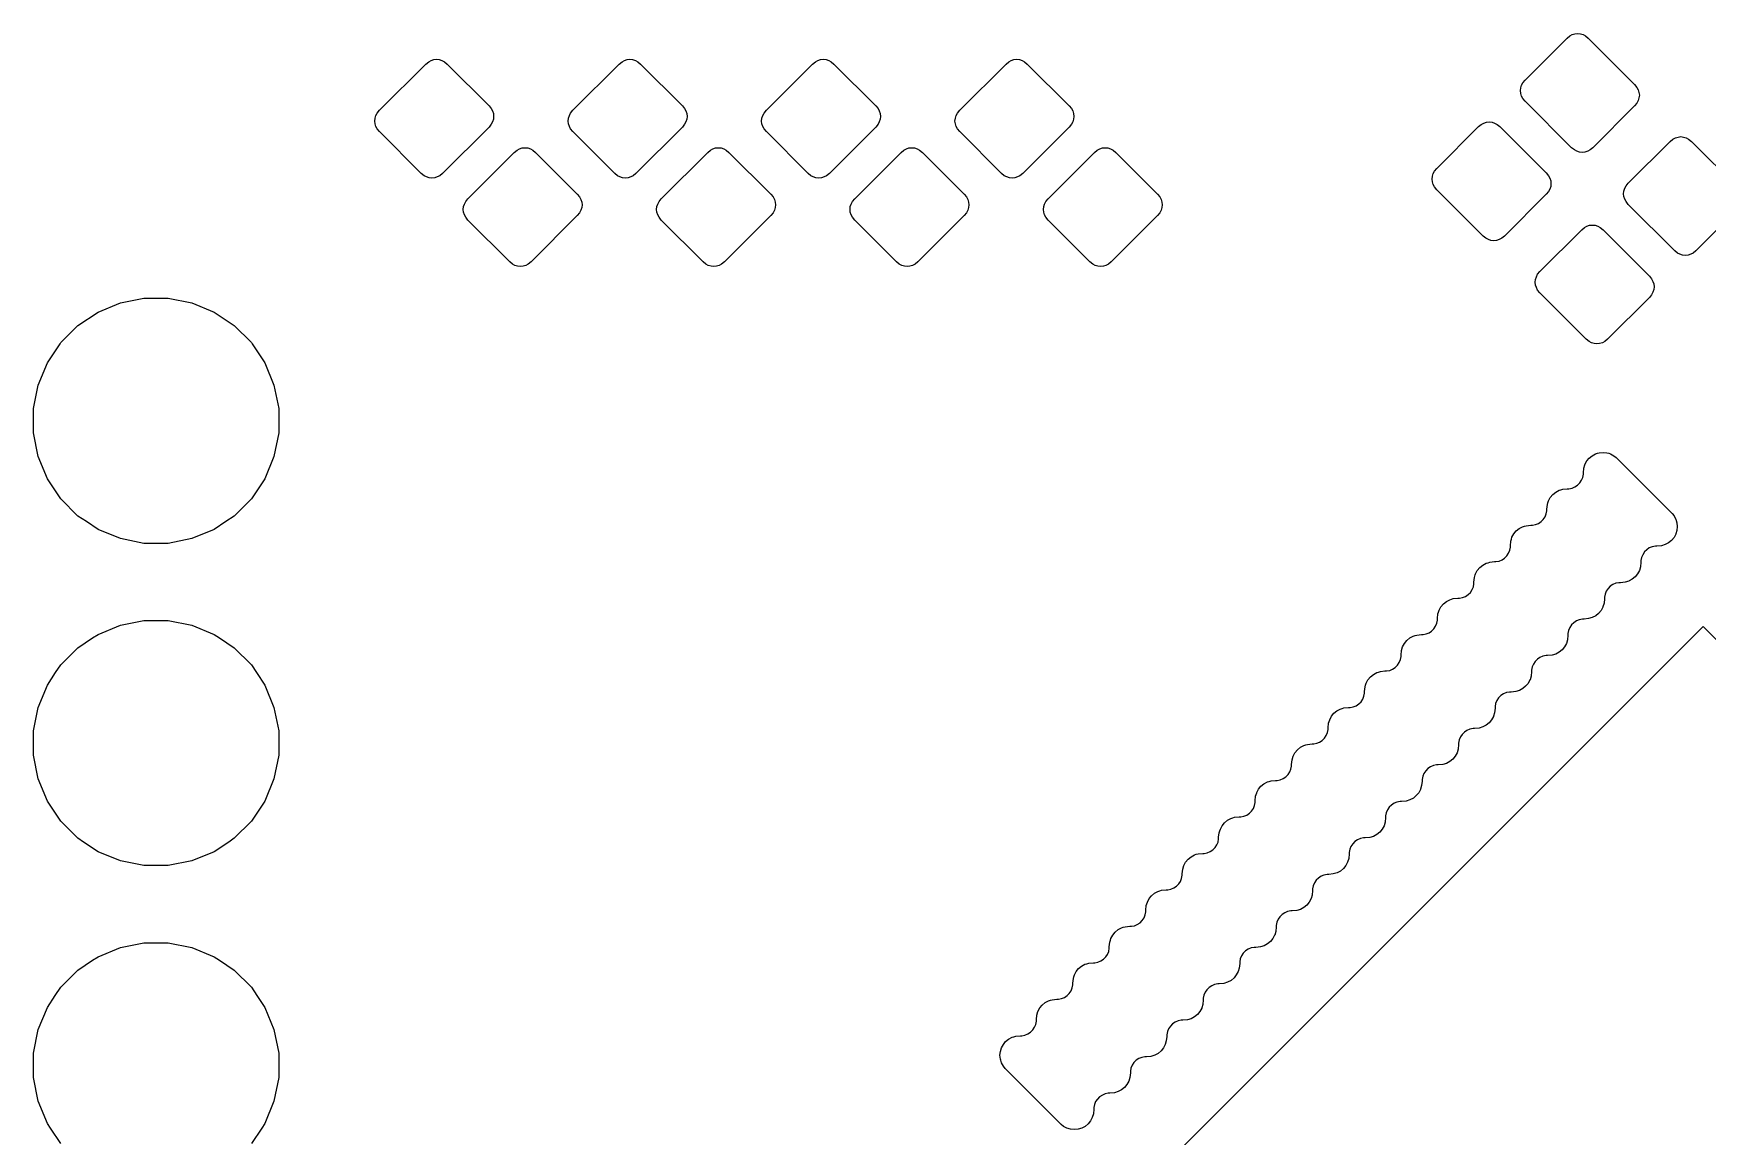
# Model space of a CAD drawing. Extents: x 101.6 to 128, y -161.7 to -98.3.
# Drawn here: x 102.05 to 115.03, y -126.05 to -117.5 of the extents above; entities that cross this region are included whole.
import ezdxf

# ---------------------------------------------------------------- set-up
doc = ezdxf.new("R2010")
doc.units = 0
doc.layers.add('BLACK', color=7, linetype='CONTINUOUS')

msp = doc.modelspace()

# ---------------------------------------------------------------- linework, layer by layer
at = {"layer": 'BLACK', "linetype": 'CONTINUOUS'}
for p, q in [((113.983, -117.505), (114.004, -117.499)), ((114.004, -117.499), (114.025, -117.496)), ((114.025, -117.496), (114.047, -117.499)), ((114.047, -117.499), (114.067, -117.505)), ((113.618, -117.857), (113.943, -117.533)), ((113.943, -117.533), (113.964, -117.515)), ((113.964, -117.515), (113.983, -117.505)), ((114.067, -117.505), (114.086, -117.515)), ((114.086, -117.515), (114.108, -117.533)), ((114.108, -117.533), (114.467, -117.892)), ((104.733, -118.092), (105.092, -117.733)), ((105.092, -117.733), (105.114, -117.715)), ((105.114, -117.715), (105.133, -117.705)), ((105.133, -117.705), (105.153, -117.699)), ((105.153, -117.699), (105.175, -117.696)), ((105.175, -117.696), (105.196, -117.699)), ((105.196, -117.699), (105.217, -117.705)), ((105.217, -117.705), (105.236, -117.715)), ((105.236, -117.715), (105.257, -117.733)), ((105.257, -117.733), (105.582, -118.057)), ((106.233, -118.092), (106.592, -117.733)), ((106.592, -117.733), (106.614, -117.715)), ((106.614, -117.715), (106.633, -117.705)), ((106.633, -117.705), (106.653, -117.699)), ((106.653, -117.699), (106.675, -117.696)), ((106.675, -117.696), (106.696, -117.699)), ((106.696, -117.699), (106.717, -117.705)), ((106.717, -117.705), (106.736, -117.715)), ((106.736, -117.715), (106.757, -117.733)), ((106.757, -117.733), (107.082, -118.057)), ((107.733, -118.092), (108.092, -117.733)), ((108.092, -117.733), (108.114, -117.715)), ((108.114, -117.715), (108.133, -117.705)), ((108.133, -117.705), (108.153, -117.699)), ((108.153, -117.699), (108.175, -117.696)), ((108.175, -117.696), (108.196, -117.699)), ((108.196, -117.699), (108.217, -117.705)), ((108.217, -117.705), (108.236, -117.715)), ((108.236, -117.715), (108.257, -117.733)), ((108.257, -117.733), (108.582, -118.057)), ((109.233, -118.092), (109.592, -117.733)), ((109.592, -117.733), (109.614, -117.715)), ((109.614, -117.715), (109.633, -117.705)), ((109.633, -117.705), (109.653, -117.699)), ((109.653, -117.699), (109.675, -117.696)), ((109.675, -117.696), (109.696, -117.699)), ((109.696, -117.699), (109.717, -117.705)), ((109.717, -117.705), (109.736, -117.715)), ((109.736, -117.715), (109.757, -117.733)), ((109.757, -117.733), (110.082, -118.057)), ((113.591, -117.897), (113.601, -117.878)), ((113.601, -117.878), (113.618, -117.857)), ((113.582, -117.939), (113.584, -117.918)), ((113.584, -117.961), (113.582, -117.939)), ((113.584, -117.918), (113.591, -117.897)), ((113.591, -117.981), (113.584, -117.961)), ((113.601, -118), (113.591, -117.981)), ((113.618, -118.022), (113.601, -118)), ((114.467, -117.892), (114.485, -117.914)), ((114.485, -117.914), (114.495, -117.933)), ((114.495, -118.017), (114.485, -118.036)), ((114.495, -117.933), (114.501, -117.953)), ((114.501, -117.996), (114.495, -118.017)), ((114.501, -117.953), (114.504, -117.975)), ((114.504, -117.975), (114.501, -117.996)), ((104.699, -118.153), (104.705, -118.133)), ((104.705, -118.133), (104.715, -118.114)), ((104.715, -118.114), (104.733, -118.092)), ((105.582, -118.057), (105.599, -118.078)), ((105.599, -118.078), (105.609, -118.097)), ((105.609, -118.097), (105.616, -118.118)), ((105.616, -118.118), (105.618, -118.139)), ((105.618, -118.139), (105.616, -118.161)), ((106.199, -118.153), (106.205, -118.133)), ((106.205, -118.133), (106.215, -118.114)), ((106.215, -118.114), (106.233, -118.092)), ((107.082, -118.057), (107.099, -118.078)), ((107.099, -118.078), (107.109, -118.097)), ((107.109, -118.097), (107.116, -118.118)), ((107.116, -118.118), (107.118, -118.139)), ((107.118, -118.139), (107.116, -118.161)), ((107.699, -118.153), (107.705, -118.133)), ((107.705, -118.133), (107.715, -118.114)), ((107.715, -118.114), (107.733, -118.092)), ((108.582, -118.057), (108.599, -118.078)), ((108.599, -118.078), (108.609, -118.097)), ((108.609, -118.097), (108.616, -118.118)), ((108.616, -118.118), (108.618, -118.139)), ((108.618, -118.139), (108.616, -118.161)), ((109.199, -118.153), (109.205, -118.133)), ((109.205, -118.133), (109.215, -118.114)), ((109.215, -118.114), (109.233, -118.092)), ((110.082, -118.057), (110.099, -118.078)), ((110.099, -118.078), (110.109, -118.097)), ((110.109, -118.097), (110.116, -118.118)), ((110.116, -118.118), (110.118, -118.139)), ((110.118, -118.139), (110.116, -118.161)), ((113.978, -118.382), (113.618, -118.022)), ((114.467, -118.057), (114.143, -118.382)), ((114.485, -118.036), (114.467, -118.057)), ((104.696, -118.175), (104.699, -118.153)), ((104.699, -118.196), (104.696, -118.175)), ((104.705, -118.217), (104.699, -118.196)), ((104.715, -118.236), (104.705, -118.217)), ((104.733, -118.257), (104.715, -118.236)), ((105.057, -118.582), (104.733, -118.257)), ((105.582, -118.222), (105.222, -118.582)), ((105.599, -118.2), (105.582, -118.222)), ((105.609, -118.181), (105.599, -118.2)), ((105.616, -118.161), (105.609, -118.181)), ((106.196, -118.175), (106.199, -118.153)), ((106.199, -118.196), (106.196, -118.175)), ((106.205, -118.217), (106.199, -118.196)), ((106.215, -118.236), (106.205, -118.217)), ((106.233, -118.257), (106.215, -118.236)), ((106.557, -118.582), (106.233, -118.257)), ((107.082, -118.222), (106.722, -118.582)), ((107.099, -118.2), (107.082, -118.222)), ((107.109, -118.181), (107.099, -118.2)), ((107.116, -118.161), (107.109, -118.181)), ((107.696, -118.175), (107.699, -118.153)), ((107.699, -118.196), (107.696, -118.175)), ((107.705, -118.217), (107.699, -118.196)), ((107.715, -118.236), (107.705, -118.217)), ((107.733, -118.257), (107.715, -118.236)), ((108.057, -118.582), (107.733, -118.257)), ((108.582, -118.222), (108.222, -118.582)), ((108.599, -118.2), (108.582, -118.222)), ((108.609, -118.181), (108.599, -118.2)), ((108.616, -118.161), (108.609, -118.181)), ((109.196, -118.175), (109.199, -118.153)), ((109.199, -118.196), (109.196, -118.175)), ((109.205, -118.217), (109.199, -118.196)), ((109.215, -118.236), (109.205, -118.217)), ((109.233, -118.257), (109.215, -118.236)), ((109.557, -118.582), (109.233, -118.257)), ((110.082, -118.222), (109.722, -118.582)), ((110.099, -118.2), (110.082, -118.222)), ((110.109, -118.181), (110.099, -118.2)), ((110.116, -118.161), (110.109, -118.181)), ((112.933, -118.543), (113.257, -118.218)), ((113.257, -118.218), (113.278, -118.201)), ((113.278, -118.201), (113.297, -118.191)), ((113.297, -118.191), (113.318, -118.184)), ((113.318, -118.184), (113.339, -118.182)), ((113.339, -118.182), (113.361, -118.184)), ((113.361, -118.184), (113.381, -118.191)), ((113.381, -118.191), (113.4, -118.201)), ((113.4, -118.201), (113.422, -118.218)), ((113.422, -118.218), (113.782, -118.578)), ((105.778, -118.418), (105.8, -118.401)), ((105.8, -118.401), (105.819, -118.391)), ((105.819, -118.391), (105.839, -118.384)), ((105.839, -118.384), (105.861, -118.382)), ((105.861, -118.382), (105.882, -118.384)), ((105.882, -118.384), (105.903, -118.391)), ((105.903, -118.391), (105.922, -118.401)), ((105.922, -118.401), (105.943, -118.418)), ((107.278, -118.418), (107.3, -118.401)), ((107.3, -118.401), (107.319, -118.391)), ((107.319, -118.391), (107.339, -118.384)), ((107.339, -118.384), (107.361, -118.382)), ((107.361, -118.382), (107.382, -118.384)), ((107.382, -118.384), (107.403, -118.391)), ((107.403, -118.391), (107.422, -118.401)), ((107.422, -118.401), (107.443, -118.418)), ((108.778, -118.418), (108.8, -118.401)), ((108.8, -118.401), (108.819, -118.391)), ((108.819, -118.391), (108.839, -118.384)), ((108.839, -118.384), (108.861, -118.382)), ((108.861, -118.382), (108.882, -118.384)), ((108.882, -118.384), (108.903, -118.391)), ((108.903, -118.391), (108.922, -118.401)), ((108.922, -118.401), (108.943, -118.418)), ((110.278, -118.418), (110.3, -118.401)), ((110.3, -118.401), (110.319, -118.391)), ((110.319, -118.391), (110.339, -118.384)), ((110.339, -118.384), (110.361, -118.382)), ((110.361, -118.382), (110.382, -118.384)), ((110.382, -118.384), (110.403, -118.391)), ((110.403, -118.391), (110.422, -118.401)), ((110.422, -118.401), (110.443, -118.418)), ((114, -118.399), (113.978, -118.382)), ((114.019, -118.409), (114, -118.399)), ((114.039, -118.416), (114.019, -118.409)), ((114.103, -118.409), (114.082, -118.416)), ((114.122, -118.399), (114.103, -118.409)), ((114.143, -118.382), (114.122, -118.399)), ((114.418, -118.657), (114.743, -118.333)), ((114.743, -118.333), (114.764, -118.315)), ((114.764, -118.315), (114.783, -118.305)), ((114.783, -118.305), (114.804, -118.299)), ((114.804, -118.299), (114.825, -118.296)), ((114.825, -118.296), (114.847, -118.299)), ((114.847, -118.299), (114.867, -118.305)), ((114.867, -118.305), (114.886, -118.315)), ((114.886, -118.315), (114.908, -118.333)), ((114.908, -118.333), (115.267, -118.692)), ((105.418, -118.778), (105.778, -118.418)), ((105.943, -118.418), (106.267, -118.743)), ((106.918, -118.778), (107.278, -118.418)), ((107.443, -118.418), (107.767, -118.743)), ((108.418, -118.778), (108.778, -118.418)), ((108.943, -118.418), (109.267, -118.743)), ((109.918, -118.778), (110.278, -118.418)), ((110.443, -118.418), (110.767, -118.743)), ((114.061, -118.418), (114.039, -118.416)), ((114.082, -118.416), (114.061, -118.418)), ((105.078, -118.599), (105.057, -118.582)), ((105.097, -118.609), (105.078, -118.599)), ((105.118, -118.616), (105.097, -118.609)), ((105.139, -118.618), (105.118, -118.616)), ((105.161, -118.616), (105.139, -118.618)), ((105.181, -118.609), (105.161, -118.616)), ((105.2, -118.599), (105.181, -118.609)), ((105.222, -118.582), (105.2, -118.599)), ((106.578, -118.599), (106.557, -118.582)), ((106.597, -118.609), (106.578, -118.599)), ((106.618, -118.616), (106.597, -118.609)), ((106.639, -118.618), (106.618, -118.616)), ((106.661, -118.616), (106.639, -118.618)), ((106.681, -118.609), (106.661, -118.616)), ((106.7, -118.599), (106.681, -118.609)), ((106.722, -118.582), (106.7, -118.599)), ((108.078, -118.599), (108.057, -118.582)), ((108.097, -118.609), (108.078, -118.599)), ((108.118, -118.616), (108.097, -118.609)), ((108.139, -118.618), (108.118, -118.616)), ((108.161, -118.616), (108.139, -118.618)), ((108.181, -118.609), (108.161, -118.616)), ((108.2, -118.599), (108.181, -118.609)), ((108.222, -118.582), (108.2, -118.599)), ((109.578, -118.599), (109.557, -118.582)), ((109.597, -118.609), (109.578, -118.599)), ((109.618, -118.616), (109.597, -118.609)), ((109.639, -118.618), (109.618, -118.616)), ((109.661, -118.616), (109.639, -118.618)), ((109.681, -118.609), (109.661, -118.616)), ((109.7, -118.599), (109.681, -118.609)), ((109.722, -118.582), (109.7, -118.599)), ((112.896, -118.625), (112.899, -118.604)), ((112.899, -118.647), (112.896, -118.625)), ((112.899, -118.604), (112.905, -118.583)), ((112.905, -118.667), (112.899, -118.647)), ((112.905, -118.583), (112.915, -118.564)), ((112.915, -118.686), (112.905, -118.667)), ((112.915, -118.564), (112.933, -118.543)), ((113.782, -118.578), (113.799, -118.6)), ((113.799, -118.6), (113.809, -118.619)), ((113.809, -118.619), (113.816, -118.639)), ((113.816, -118.639), (113.818, -118.661)), ((113.818, -118.661), (113.816, -118.682)), ((114.401, -118.678), (114.418, -118.657)), ((105.401, -118.8), (105.418, -118.778)), ((106.267, -118.743), (106.285, -118.764)), ((106.285, -118.764), (106.295, -118.783)), ((106.295, -118.783), (106.301, -118.804)), ((106.901, -118.8), (106.918, -118.778)), ((107.767, -118.743), (107.785, -118.764)), ((107.785, -118.764), (107.795, -118.783)), ((107.795, -118.783), (107.801, -118.804)), ((108.401, -118.8), (108.418, -118.778)), ((109.267, -118.743), (109.285, -118.764)), ((109.285, -118.764), (109.295, -118.783)), ((109.295, -118.783), (109.301, -118.804)), ((109.901, -118.8), (109.918, -118.778)), ((110.767, -118.743), (110.785, -118.764)), ((110.785, -118.764), (110.795, -118.783)), ((110.795, -118.783), (110.801, -118.804)), ((112.933, -118.708), (112.915, -118.686)), ((113.292, -119.067), (112.933, -118.708)), ((113.782, -118.743), (113.457, -119.067)), ((113.799, -118.722), (113.782, -118.743)), ((113.809, -118.703), (113.799, -118.722)), ((113.816, -118.682), (113.809, -118.703)), ((114.382, -118.739), (114.384, -118.718)), ((114.384, -118.761), (114.382, -118.739)), ((114.384, -118.718), (114.391, -118.697)), ((114.391, -118.781), (114.384, -118.761)), ((114.391, -118.697), (114.401, -118.678)), ((114.401, -118.8), (114.391, -118.781)), ((105.382, -118.861), (105.384, -118.839)), ((105.384, -118.882), (105.382, -118.861)), ((105.384, -118.839), (105.391, -118.819)), ((105.391, -118.903), (105.384, -118.882)), ((105.391, -118.819), (105.401, -118.8)), ((105.401, -118.922), (105.391, -118.903)), ((105.418, -118.943), (105.401, -118.922)), ((106.267, -118.908), (105.908, -119.267)), ((106.285, -118.886), (106.267, -118.908)), ((106.295, -118.867), (106.285, -118.886)), ((106.301, -118.847), (106.295, -118.867)), ((106.301, -118.804), (106.304, -118.825)), ((106.304, -118.825), (106.301, -118.847)), ((106.882, -118.861), (106.884, -118.839)), ((106.884, -118.882), (106.882, -118.861)), ((106.884, -118.839), (106.891, -118.819)), ((106.891, -118.903), (106.884, -118.882)), ((106.891, -118.819), (106.901, -118.8)), ((106.901, -118.922), (106.891, -118.903)), ((106.918, -118.943), (106.901, -118.922)), ((107.767, -118.908), (107.408, -119.267)), ((107.785, -118.886), (107.767, -118.908)), ((107.795, -118.867), (107.785, -118.886)), ((107.801, -118.847), (107.795, -118.867)), ((107.801, -118.804), (107.804, -118.825)), ((107.804, -118.825), (107.801, -118.847)), ((108.382, -118.861), (108.384, -118.839)), ((108.384, -118.882), (108.382, -118.861)), ((108.384, -118.839), (108.391, -118.819)), ((108.391, -118.903), (108.384, -118.882)), ((108.391, -118.819), (108.401, -118.8)), ((108.401, -118.922), (108.391, -118.903)), ((108.418, -118.943), (108.401, -118.922)), ((109.267, -118.908), (108.908, -119.267)), ((109.285, -118.886), (109.267, -118.908)), ((109.295, -118.867), (109.285, -118.886)), ((109.301, -118.847), (109.295, -118.867)), ((109.301, -118.804), (109.304, -118.825)), ((109.304, -118.825), (109.301, -118.847)), ((109.882, -118.861), (109.884, -118.839)), ((109.884, -118.882), (109.882, -118.861)), ((109.884, -118.839), (109.891, -118.819)), ((109.891, -118.903), (109.884, -118.882)), ((109.891, -118.819), (109.901, -118.8)), ((109.901, -118.922), (109.891, -118.903)), ((109.918, -118.943), (109.901, -118.922)), ((110.767, -118.908), (110.408, -119.267)), ((110.785, -118.886), (110.767, -118.908)), ((110.795, -118.867), (110.785, -118.886)), ((110.801, -118.847), (110.795, -118.867)), ((110.801, -118.804), (110.804, -118.825)), ((110.804, -118.825), (110.801, -118.847)), ((114.418, -118.822), (114.401, -118.8)), ((114.778, -119.182), (114.418, -118.822)), ((115.267, -118.857), (114.943, -119.182)), ((105.743, -119.267), (105.418, -118.943)), ((107.243, -119.267), (106.918, -118.943)), ((108.743, -119.267), (108.418, -118.943)), ((110.243, -119.267), (109.918, -118.943)), ((113.733, -119.343), (114.057, -119.018)), ((114.057, -119.018), (114.078, -119.001)), ((114.078, -119.001), (114.097, -118.991)), ((114.097, -118.991), (114.118, -118.984)), ((114.118, -118.984), (114.139, -118.982)), ((114.139, -118.982), (114.161, -118.984)), ((114.161, -118.984), (114.181, -118.991)), ((114.181, -118.991), (114.2, -119.001)), ((114.2, -119.001), (114.222, -119.018)), ((114.222, -119.018), (114.582, -119.378)), ((113.314, -119.085), (113.292, -119.067)), ((113.333, -119.095), (113.314, -119.085)), ((113.353, -119.101), (113.333, -119.095)), ((113.375, -119.104), (113.353, -119.101)), ((113.396, -119.101), (113.375, -119.104)), ((113.417, -119.095), (113.396, -119.101)), ((113.436, -119.085), (113.417, -119.095)), ((113.457, -119.067), (113.436, -119.085)), ((114.8, -119.199), (114.778, -119.182)), ((114.943, -119.182), (114.922, -119.199)), ((105.764, -119.285), (105.743, -119.267)), ((105.783, -119.295), (105.764, -119.285)), ((105.804, -119.301), (105.783, -119.295)), ((105.825, -119.304), (105.804, -119.301)), ((105.847, -119.301), (105.825, -119.304)), ((105.867, -119.295), (105.847, -119.301)), ((105.886, -119.285), (105.867, -119.295)), ((105.908, -119.267), (105.886, -119.285)), ((107.264, -119.285), (107.243, -119.267)), ((107.283, -119.295), (107.264, -119.285)), ((107.304, -119.301), (107.283, -119.295)), ((107.325, -119.304), (107.304, -119.301)), ((107.347, -119.301), (107.325, -119.304)), ((107.367, -119.295), (107.347, -119.301)), ((107.386, -119.285), (107.367, -119.295)), ((107.408, -119.267), (107.386, -119.285)), ((108.764, -119.285), (108.743, -119.267)), ((108.783, -119.295), (108.764, -119.285)), ((108.804, -119.301), (108.783, -119.295)), ((108.825, -119.304), (108.804, -119.301)), ((108.847, -119.301), (108.825, -119.304)), ((108.867, -119.295), (108.847, -119.301)), ((108.886, -119.285), (108.867, -119.295)), ((108.908, -119.267), (108.886, -119.285)), ((110.264, -119.285), (110.243, -119.267)), ((110.283, -119.295), (110.264, -119.285)), ((110.304, -119.301), (110.283, -119.295)), ((110.325, -119.304), (110.304, -119.301)), ((110.347, -119.301), (110.325, -119.304)), ((110.367, -119.295), (110.347, -119.301)), ((110.386, -119.285), (110.367, -119.295)), ((110.408, -119.267), (110.386, -119.285)), ((114.819, -119.209), (114.8, -119.199)), ((114.839, -119.216), (114.819, -119.209)), ((114.861, -119.218), (114.839, -119.216)), ((114.882, -119.216), (114.861, -119.218)), ((114.903, -119.209), (114.882, -119.216)), ((114.922, -119.199), (114.903, -119.209)), ((113.696, -119.425), (113.699, -119.404)), ((113.699, -119.447), (113.696, -119.425)), ((113.699, -119.404), (113.705, -119.383)), ((113.705, -119.467), (113.699, -119.447)), ((113.705, -119.383), (113.715, -119.364)), ((113.715, -119.364), (113.733, -119.343)), ((114.582, -119.378), (114.599, -119.4)), ((114.599, -119.4), (114.609, -119.419)), ((114.609, -119.419), (114.616, -119.439)), ((114.616, -119.439), (114.618, -119.461)), ((102.723, -119.586), (102.906, -119.549)), ((102.906, -119.549), (103.094, -119.549)), ((103.094, -119.549), (103.277, -119.586)), ((113.715, -119.486), (113.705, -119.467)), ((113.733, -119.508), (113.715, -119.486)), ((114.092, -119.867), (113.733, -119.508)), ((114.582, -119.543), (114.257, -119.867)), ((114.599, -119.522), (114.582, -119.543)), ((114.609, -119.503), (114.599, -119.522)), ((114.616, -119.482), (114.609, -119.503)), ((114.618, -119.461), (114.616, -119.482)), ((102.394, -119.761), (102.55, -119.657)), ((102.55, -119.657), (102.723, -119.586)), ((102.55, -119.657), (102.55, -119.657)), ((103.277, -119.586), (103.45, -119.657)), ((103.45, -119.657), (103.45, -119.657)), ((103.45, -119.657), (103.606, -119.761)), ((102.261, -119.894), (102.394, -119.761)), ((103.606, -119.761), (103.739, -119.894)), ((102.157, -120.05), (102.255, -119.904)), ((102.255, -119.904), (102.261, -119.894)), ((103.739, -119.894), (103.745, -119.904)), ((103.745, -119.904), (103.843, -120.05)), ((114.114, -119.885), (114.092, -119.867)), ((114.133, -119.895), (114.114, -119.885)), ((114.153, -119.901), (114.133, -119.895)), ((114.175, -119.904), (114.153, -119.901)), ((114.196, -119.901), (114.175, -119.904)), ((114.217, -119.895), (114.196, -119.901)), ((114.236, -119.885), (114.217, -119.895)), ((114.257, -119.867), (114.236, -119.885)), ((102.086, -120.223), (102.157, -120.05)), ((103.843, -120.05), (103.914, -120.223)), ((102.049, -120.406), (102.086, -120.223)), ((103.914, -120.223), (103.951, -120.406)), ((102.049, -120.594), (102.049, -120.406)), ((103.951, -120.406), (103.951, -120.594)), ((102.086, -120.777), (102.049, -120.594)), ((103.951, -120.594), (103.914, -120.777)), ((114.193, -120.748), (114.222, -120.745)), ((114.222, -120.745), (114.252, -120.748)), ((102.157, -120.95), (102.086, -120.777)), ((103.914, -120.777), (103.843, -120.95)), ((114.07, -120.903), (114.073, -120.867)), ((114.073, -120.867), (114.081, -120.842)), ((114.081, -120.842), (114.082, -120.839)), ((114.082, -120.839), (114.096, -120.812)), ((114.096, -120.812), (114.115, -120.789)), ((114.115, -120.789), (114.138, -120.771)), ((114.138, -120.771), (114.164, -120.757)), ((114.164, -120.757), (114.178, -120.752)), ((114.178, -120.752), (114.193, -120.748)), ((114.252, -120.748), (114.266, -120.752)), ((114.266, -120.752), (114.28, -120.757)), ((114.28, -120.757), (114.306, -120.771)), ((114.306, -120.771), (114.324, -120.785)), ((114.324, -120.785), (114.758, -121.219)), ((102.199, -121.013), (102.157, -120.95)), ((103.843, -120.95), (103.801, -121.013)), ((114.004, -121.013), (114.025, -120.999)), ((114.025, -120.999), (114.042, -120.982)), ((114.042, -120.982), (114.056, -120.962)), ((114.056, -120.962), (114.065, -120.939)), ((114.065, -120.939), (114.07, -120.915)), ((114.07, -120.915), (114.07, -120.903)), ((102.261, -121.106), (102.199, -121.013)), ((102.394, -121.239), (102.261, -121.106)), ((103.739, -121.106), (103.606, -121.239)), ((103.801, -121.013), (103.739, -121.106)), ((113.791, -121.15), (113.795, -121.136)), ((113.795, -121.136), (113.799, -121.121)), ((113.799, -121.121), (113.813, -121.095)), ((113.813, -121.095), (113.832, -121.072)), ((113.832, -121.072), (113.855, -121.053)), ((113.855, -121.053), (113.881, -121.039)), ((113.881, -121.039), (113.896, -121.035)), ((113.896, -121.035), (113.91, -121.031)), ((113.91, -121.031), (113.945, -121.027)), ((113.945, -121.027), (113.958, -121.027)), ((113.958, -121.027), (113.982, -121.022)), ((113.982, -121.022), (114.004, -121.013)), ((102.459, -121.282), (102.394, -121.239)), ((103.606, -121.239), (103.541, -121.282)), ((113.742, -121.282), (113.759, -121.265)), ((113.759, -121.265), (113.773, -121.245)), ((113.773, -121.245), (113.782, -121.222)), ((113.782, -121.222), (113.787, -121.198)), ((113.787, -121.186), (113.791, -121.15)), ((113.787, -121.198), (113.787, -121.186)), ((114.758, -121.219), (114.773, -121.237)), ((114.773, -121.237), (114.785, -121.26)), ((114.785, -121.26), (114.787, -121.263)), ((114.787, -121.263), (114.795, -121.291)), ((102.55, -121.343), (102.459, -121.282)), ((102.723, -121.414), (102.55, -121.343)), ((103.45, -121.343), (103.277, -121.414)), ((103.541, -121.282), (103.45, -121.343)), ((113.516, -121.404), (113.53, -121.378)), ((113.53, -121.378), (113.549, -121.355)), ((113.549, -121.355), (113.572, -121.336)), ((113.572, -121.336), (113.598, -121.322)), ((113.598, -121.322), (113.613, -121.318)), ((113.613, -121.318), (113.627, -121.314)), ((113.627, -121.314), (113.663, -121.31)), ((113.663, -121.31), (113.675, -121.31)), ((113.675, -121.31), (113.699, -121.305)), ((113.699, -121.305), (113.722, -121.296)), ((113.722, -121.296), (113.742, -121.282)), ((114.787, -121.379), (114.773, -121.405)), ((114.795, -121.351), (114.787, -121.378)), ((114.787, -121.378), (114.787, -121.379)), ((114.795, -121.291), (114.798, -121.321)), ((114.798, -121.321), (114.795, -121.351)), ((102.906, -121.451), (102.723, -121.414)), ((103.094, -121.451), (102.906, -121.451)), ((103.277, -121.414), (103.094, -121.451)), ((113.49, -121.527), (113.499, -121.505)), ((113.499, -121.505), (113.504, -121.481)), ((113.504, -121.469), (113.508, -121.433)), ((113.504, -121.481), (113.504, -121.469)), ((113.508, -121.433), (113.512, -121.419)), ((113.512, -121.419), (113.516, -121.404)), ((114.544, -121.518), (114.53, -121.539)), ((114.561, -121.501), (114.544, -121.518)), ((114.581, -121.487), (114.561, -121.501)), ((114.604, -121.478), (114.581, -121.487)), ((114.628, -121.473), (114.604, -121.478)), ((114.64, -121.473), (114.628, -121.473)), ((114.676, -121.47), (114.64, -121.473)), ((114.705, -121.461), (114.676, -121.47)), ((114.731, -121.447), (114.705, -121.461)), ((114.705, -121.461), (114.705, -121.461)), ((114.754, -121.428), (114.731, -121.447)), ((114.773, -121.405), (114.754, -121.428)), ((113.247, -121.661), (113.266, -121.638)), ((113.266, -121.638), (113.289, -121.619)), ((113.289, -121.619), (113.316, -121.605)), ((113.316, -121.605), (113.33, -121.601)), ((113.33, -121.601), (113.344, -121.596)), ((113.344, -121.596), (113.38, -121.593)), ((113.38, -121.593), (113.392, -121.593)), ((113.392, -121.593), (113.416, -121.588)), ((113.416, -121.588), (113.439, -121.579)), ((113.439, -121.579), (113.459, -121.565)), ((113.459, -121.565), (113.476, -121.548)), ((113.476, -121.548), (113.49, -121.527)), ((114.512, -121.633), (114.504, -121.661)), ((114.516, -121.598), (114.512, -121.633)), ((114.521, -121.561), (114.516, -121.585)), ((114.516, -121.585), (114.516, -121.598)), ((114.53, -121.539), (114.521, -121.561)), ((113.217, -121.788), (113.221, -121.764)), ((113.221, -121.751), (113.225, -121.716)), ((113.221, -121.764), (113.221, -121.751)), ((113.225, -121.716), (113.231, -121.695)), ((113.231, -121.695), (113.233, -121.687)), ((113.233, -121.687), (113.247, -121.661)), ((114.278, -121.784), (114.261, -121.801)), ((114.299, -121.77), (114.278, -121.784)), ((114.321, -121.761), (114.299, -121.77)), ((114.345, -121.756), (114.321, -121.761)), ((114.357, -121.756), (114.345, -121.756)), ((114.393, -121.753), (114.357, -121.756)), ((114.422, -121.744), (114.393, -121.753)), ((114.426, -121.741), (114.422, -121.744)), ((114.448, -121.73), (114.426, -121.741)), ((114.471, -121.711), (114.448, -121.73)), ((114.49, -121.688), (114.471, -121.711)), ((114.504, -121.662), (114.49, -121.688)), ((114.504, -121.661), (114.504, -121.662)), ((112.984, -121.921), (113.007, -121.902)), ((113.007, -121.902), (113.033, -121.888)), ((113.033, -121.888), (113.047, -121.884)), ((113.047, -121.884), (113.061, -121.879)), ((113.061, -121.879), (113.097, -121.876)), ((113.097, -121.876), (113.109, -121.876)), ((113.109, -121.876), (113.133, -121.871)), ((113.133, -121.871), (113.156, -121.862)), ((113.156, -121.862), (113.176, -121.848)), ((113.176, -121.848), (113.194, -121.831)), ((113.194, -121.831), (113.207, -121.81)), ((113.207, -121.81), (113.217, -121.788)), ((114.233, -121.881), (114.23, -121.916)), ((114.238, -121.844), (114.233, -121.868)), ((114.233, -121.868), (114.233, -121.881)), ((114.247, -121.822), (114.238, -121.844)), ((114.261, -121.801), (114.247, -121.822)), ((112.938, -122.034), (112.942, -121.998)), ((112.938, -122.046), (112.938, -122.034)), ((112.942, -121.998), (112.946, -121.984)), ((112.946, -121.984), (112.951, -121.97)), ((112.951, -121.97), (112.965, -121.944)), ((112.965, -121.944), (112.984, -121.921)), ((114.038, -122.044), (114.016, -122.053)), ((114.062, -122.039), (114.038, -122.044)), ((114.075, -122.039), (114.062, -122.039)), ((114.11, -122.035), (114.075, -122.039)), ((114.139, -122.027), (114.11, -122.035)), ((114.165, -122.013), (114.139, -122.027)), ((114.139, -122.027), (114.139, -122.027)), ((114.188, -121.994), (114.165, -122.013)), ((114.207, -121.971), (114.188, -121.994)), ((114.221, -121.945), (114.207, -121.971)), ((114.23, -121.916), (114.221, -121.944)), ((114.221, -121.944), (114.221, -121.945)), ((102.508, -122.185), (102.55, -122.157)), ((102.55, -122.157), (102.723, -122.086)), ((102.723, -122.086), (102.906, -122.049)), ((102.906, -122.049), (103.094, -122.049)), ((103.094, -122.049), (103.277, -122.086)), ((103.277, -122.086), (103.45, -122.157)), ((103.45, -122.157), (103.492, -122.185)), ((110.897, -126.2), (115, -122.097)), ((112.724, -122.185), (112.75, -122.171)), ((112.75, -122.171), (112.764, -122.166)), ((112.764, -122.166), (112.778, -122.162)), ((112.778, -122.162), (112.814, -122.159)), ((112.814, -122.159), (112.826, -122.159)), ((112.826, -122.159), (112.85, -122.154)), ((112.85, -122.154), (112.873, -122.144)), ((112.873, -122.144), (112.893, -122.131)), ((112.893, -122.131), (112.911, -122.113)), ((112.911, -122.113), (112.924, -122.093)), ((112.924, -122.093), (112.934, -122.07)), ((112.934, -122.07), (112.938, -122.046)), ((113.95, -122.163), (113.947, -122.199)), ((113.955, -122.127), (113.95, -122.151)), ((113.95, -122.151), (113.95, -122.163)), ((113.964, -122.104), (113.955, -122.127)), ((113.978, -122.084), (113.964, -122.104)), ((113.995, -122.067), (113.978, -122.084)), ((114.016, -122.053), (113.995, -122.067)), ((115, -122.097), (119.103, -126.2)), ((102.261, -122.394), (102.394, -122.261)), ((102.394, -122.261), (102.508, -122.185)), ((103.492, -122.185), (103.606, -122.261)), ((103.606, -122.261), (103.739, -122.394)), ((112.656, -122.317), (112.659, -122.281)), ((112.659, -122.281), (112.668, -122.254)), ((112.668, -122.253), (112.682, -122.227)), ((112.668, -122.254), (112.668, -122.253)), ((112.682, -122.227), (112.701, -122.204)), ((112.701, -122.204), (112.724, -122.185)), ((113.882, -122.296), (113.856, -122.31)), ((113.905, -122.277), (113.882, -122.296)), ((113.924, -122.254), (113.905, -122.277)), ((113.938, -122.228), (113.924, -122.254)), ((113.947, -122.199), (113.938, -122.227)), ((113.938, -122.227), (113.938, -122.228)), ((102.221, -122.454), (102.261, -122.394)), ((103.739, -122.394), (103.779, -122.454)), ((112.568, -122.437), (112.59, -122.427)), ((112.59, -122.427), (112.611, -122.414)), ((112.611, -122.414), (112.628, -122.396)), ((112.628, -122.396), (112.641, -122.376)), ((112.641, -122.376), (112.651, -122.353)), ((112.651, -122.353), (112.656, -122.329)), ((112.656, -122.329), (112.656, -122.317)), ((113.672, -122.41), (113.667, -122.434)), ((113.667, -122.434), (113.667, -122.446)), ((113.682, -122.387), (113.672, -122.41)), ((113.695, -122.367), (113.682, -122.387)), ((113.713, -122.35), (113.695, -122.367)), ((113.733, -122.336), (113.713, -122.35)), ((113.756, -122.327), (113.733, -122.336)), ((113.78, -122.322), (113.756, -122.327)), ((113.792, -122.322), (113.78, -122.322)), ((113.828, -122.318), (113.792, -122.322)), ((113.856, -122.31), (113.828, -122.318)), ((113.856, -122.31), (113.856, -122.31)), ((102.086, -122.723), (102.157, -122.55)), ((102.157, -122.55), (102.221, -122.454)), ((103.779, -122.454), (103.843, -122.55)), ((103.843, -122.55), (103.914, -122.723)), ((112.373, -122.6), (112.376, -122.564)), ((112.376, -122.564), (112.381, -122.55)), ((112.381, -122.55), (112.385, -122.536)), ((112.385, -122.536), (112.399, -122.509)), ((112.399, -122.509), (112.418, -122.486)), ((112.418, -122.486), (112.441, -122.468)), ((112.441, -122.468), (112.467, -122.454)), ((112.467, -122.454), (112.481, -122.449)), ((112.481, -122.449), (112.496, -122.445)), ((112.496, -122.445), (112.531, -122.441)), ((112.531, -122.441), (112.543, -122.441)), ((112.543, -122.441), (112.568, -122.437)), ((113.622, -122.56), (113.599, -122.578)), ((113.641, -122.537), (113.622, -122.56)), ((113.655, -122.51), (113.641, -122.537)), ((113.656, -122.509), (113.655, -122.51)), ((113.664, -122.482), (113.656, -122.509)), ((113.667, -122.446), (113.664, -122.482)), ((112.328, -122.696), (112.345, -122.679)), ((112.345, -122.679), (112.359, -122.659)), ((112.359, -122.659), (112.368, -122.636)), ((112.368, -122.636), (112.373, -122.612)), ((112.373, -122.612), (112.373, -122.6)), ((113.389, -122.693), (113.385, -122.717)), ((113.399, -122.67), (113.389, -122.693)), ((113.412, -122.65), (113.399, -122.67)), ((113.43, -122.632), (113.412, -122.65)), ((113.45, -122.619), (113.43, -122.632)), ((113.473, -122.609), (113.45, -122.619)), ((113.497, -122.605), (113.473, -122.609)), ((113.509, -122.605), (113.497, -122.605)), ((113.545, -122.601), (113.509, -122.605)), ((113.573, -122.593), (113.545, -122.601)), ((113.599, -122.578), (113.573, -122.593)), ((113.573, -122.593), (113.573, -122.593)), ((102.049, -122.906), (102.086, -122.723)), ((103.914, -122.723), (103.951, -122.906)), ((112.098, -122.833), (112.102, -122.819)), ((112.102, -122.819), (112.116, -122.792)), ((112.116, -122.792), (112.135, -122.769)), ((112.135, -122.769), (112.158, -122.75)), ((112.158, -122.75), (112.184, -122.736)), ((112.184, -122.736), (112.198, -122.732)), ((112.198, -122.732), (112.213, -122.728)), ((112.213, -122.728), (112.248, -122.724)), ((112.248, -122.724), (112.261, -122.724)), ((112.261, -122.724), (112.285, -122.719)), ((112.285, -122.719), (112.307, -122.71)), ((112.307, -122.71), (112.328, -122.696)), ((113.358, -122.819), (113.34, -122.842)), ((113.372, -122.793), (113.358, -122.819)), ((113.373, -122.792), (113.372, -122.793)), ((113.381, -122.765), (113.373, -122.792)), ((113.385, -122.729), (113.381, -122.765)), ((113.385, -122.717), (113.385, -122.729)), ((102.049, -123.094), (102.049, -122.906)), ((103.951, -122.906), (103.951, -123.094)), ((112.062, -122.962), (112.076, -122.942)), ((112.076, -122.942), (112.085, -122.919)), ((112.085, -122.919), (112.09, -122.895)), ((112.09, -122.883), (112.093, -122.847)), ((112.09, -122.895), (112.09, -122.883)), ((112.093, -122.847), (112.098, -122.833)), ((113.116, -122.953), (113.107, -122.976)), ((113.129, -122.933), (113.116, -122.953)), ((113.147, -122.915), (113.129, -122.933)), ((113.167, -122.902), (113.147, -122.915)), ((113.19, -122.892), (113.167, -122.902)), ((113.214, -122.888), (113.19, -122.892)), ((113.226, -122.888), (113.214, -122.888)), ((113.262, -122.884), (113.226, -122.888)), ((113.29, -122.875), (113.262, -122.884)), ((113.317, -122.861), (113.29, -122.875)), ((113.29, -122.875), (113.29, -122.875)), ((113.34, -122.842), (113.317, -122.861)), ((111.819, -123.101), (111.833, -123.075)), ((111.833, -123.075), (111.852, -123.052)), ((111.852, -123.052), (111.875, -123.033)), ((111.875, -123.033), (111.901, -123.019)), ((111.901, -123.019), (111.916, -123.015)), ((111.916, -123.015), (111.93, -123.011)), ((111.93, -123.011), (111.966, -123.007)), ((111.966, -123.007), (111.978, -123.007)), ((111.978, -123.007), (112.002, -123.002)), ((112.002, -123.002), (112.024, -122.993)), ((112.024, -122.993), (112.045, -122.979)), ((112.045, -122.979), (112.062, -122.962)), ((113.09, -123.076), (113.076, -123.102)), ((113.098, -123.048), (113.09, -123.075)), ((113.09, -123.075), (113.09, -123.076)), ((113.102, -123.012), (113.098, -123.048)), ((113.107, -122.976), (113.102, -123)), ((113.102, -123), (113.102, -123.012)), ((102.086, -123.277), (102.049, -123.094)), ((103.951, -123.094), (103.914, -123.277)), ((111.793, -123.224), (111.802, -123.202)), ((111.802, -123.202), (111.807, -123.178)), ((111.807, -123.166), (111.811, -123.13)), ((111.807, -123.178), (111.807, -123.166)), ((111.811, -123.13), (111.819, -123.102)), ((111.819, -123.102), (111.819, -123.101)), ((112.864, -123.198), (112.847, -123.215)), ((112.884, -123.185), (112.864, -123.198)), ((112.907, -123.175), (112.884, -123.185)), ((112.931, -123.17), (112.907, -123.175)), ((112.943, -123.17), (112.931, -123.17)), ((112.979, -123.167), (112.943, -123.17)), ((113.007, -123.158), (112.979, -123.167)), ((113.034, -123.144), (113.007, -123.158)), ((113.007, -123.158), (113.007, -123.158)), ((113.057, -123.125), (113.034, -123.144)), ((113.076, -123.102), (113.057, -123.125)), ((102.157, -123.45), (102.086, -123.277)), ((103.914, -123.277), (103.843, -123.45)), ((111.55, -123.358), (111.569, -123.335)), ((111.569, -123.335), (111.592, -123.316)), ((111.592, -123.316), (111.619, -123.302)), ((111.619, -123.302), (111.633, -123.298)), ((111.633, -123.298), (111.647, -123.293)), ((111.647, -123.293), (111.683, -123.29)), ((111.683, -123.29), (111.695, -123.29)), ((111.695, -123.29), (111.719, -123.285)), ((111.719, -123.285), (111.742, -123.276)), ((111.742, -123.276), (111.762, -123.262)), ((111.762, -123.262), (111.779, -123.245)), ((111.779, -123.245), (111.793, -123.224)), ((112.815, -123.33), (112.807, -123.358)), ((112.819, -123.295), (112.815, -123.33)), ((112.824, -123.258), (112.819, -123.282)), ((112.819, -123.282), (112.819, -123.295)), ((112.833, -123.236), (112.824, -123.258)), ((112.847, -123.215), (112.833, -123.236)), ((102.209, -123.528), (102.157, -123.45)), ((103.843, -123.45), (103.791, -123.528)), ((111.519, -123.485), (111.524, -123.461)), ((111.524, -123.448), (111.528, -123.413)), ((111.524, -123.461), (111.524, -123.448)), ((111.528, -123.413), (111.536, -123.385)), ((111.536, -123.384), (111.55, -123.358)), ((111.536, -123.385), (111.536, -123.384)), ((112.602, -123.467), (112.581, -123.481)), ((112.624, -123.458), (112.602, -123.467)), ((112.648, -123.453), (112.624, -123.458)), ((112.66, -123.453), (112.648, -123.453)), ((112.696, -123.45), (112.66, -123.453)), ((112.725, -123.441), (112.696, -123.45)), ((112.751, -123.427), (112.725, -123.441)), ((112.725, -123.441), (112.725, -123.441)), ((112.774, -123.408), (112.751, -123.427)), ((112.793, -123.385), (112.774, -123.408)), ((112.807, -123.359), (112.793, -123.385)), ((112.807, -123.358), (112.807, -123.359)), ((102.261, -123.606), (102.209, -123.528)), ((103.791, -123.528), (103.739, -123.606)), ((111.286, -123.618), (111.309, -123.599)), ((111.309, -123.599), (111.336, -123.585)), ((111.336, -123.585), (111.35, -123.581)), ((111.35, -123.581), (111.364, -123.576)), ((111.364, -123.576), (111.4, -123.573)), ((111.4, -123.573), (111.412, -123.573)), ((111.412, -123.573), (111.436, -123.568)), ((111.436, -123.568), (111.459, -123.559)), ((111.459, -123.559), (111.479, -123.545)), ((111.479, -123.545), (111.496, -123.528)), ((111.496, -123.528), (111.51, -123.507)), ((111.51, -123.507), (111.519, -123.485)), ((112.536, -123.578), (112.533, -123.613)), ((112.541, -123.541), (112.536, -123.565)), ((112.536, -123.565), (112.536, -123.578)), ((112.55, -123.519), (112.541, -123.541)), ((112.564, -123.498), (112.55, -123.519)), ((112.581, -123.481), (112.564, -123.498)), ((102.394, -123.739), (102.261, -123.606)), ((103.739, -123.606), (103.606, -123.739)), ((111.241, -123.731), (111.245, -123.696)), ((111.241, -123.743), (111.241, -123.731)), ((111.245, -123.696), (111.249, -123.681)), ((111.249, -123.681), (111.254, -123.667)), ((111.254, -123.667), (111.268, -123.641)), ((111.268, -123.641), (111.286, -123.618)), ((112.442, -123.724), (112.413, -123.733)), ((112.468, -123.71), (112.442, -123.724)), ((112.442, -123.724), (112.442, -123.724)), ((112.491, -123.691), (112.468, -123.71)), ((112.51, -123.668), (112.491, -123.691)), ((112.524, -123.642), (112.51, -123.668)), ((112.533, -123.613), (112.524, -123.641)), ((112.524, -123.641), (112.524, -123.642)), ((102.437, -123.768), (102.394, -123.739)), ((102.55, -123.843), (102.437, -123.768)), ((102.723, -123.914), (102.55, -123.843)), ((103.45, -123.843), (103.277, -123.914)), ((103.563, -123.768), (103.45, -123.843)), ((103.606, -123.739), (103.563, -123.768)), ((111.067, -123.863), (111.081, -123.859)), ((111.081, -123.859), (111.117, -123.856)), ((111.117, -123.856), (111.129, -123.856)), ((111.129, -123.856), (111.153, -123.851)), ((111.153, -123.851), (111.176, -123.841)), ((111.176, -123.841), (111.196, -123.828)), ((111.196, -123.828), (111.214, -123.811)), ((111.214, -123.811), (111.227, -123.79)), ((111.227, -123.79), (111.237, -123.768)), ((111.237, -123.768), (111.241, -123.743)), ((112.253, -123.86), (112.25, -123.896)), ((112.258, -123.824), (112.253, -123.848)), ((112.253, -123.848), (112.253, -123.86)), ((112.267, -123.802), (112.258, -123.824)), ((112.281, -123.781), (112.267, -123.802)), ((112.298, -123.764), (112.281, -123.781)), ((112.319, -123.75), (112.298, -123.764)), ((112.341, -123.741), (112.319, -123.75)), ((112.365, -123.736), (112.341, -123.741)), ((112.378, -123.736), (112.365, -123.736)), ((112.413, -123.733), (112.378, -123.736)), ((102.906, -123.951), (102.723, -123.914)), ((103.094, -123.951), (102.906, -123.951)), ((103.277, -123.914), (103.094, -123.951)), ((110.959, -124.014), (110.962, -123.978)), ((110.962, -123.978), (110.97, -123.951)), ((110.97, -123.951), (110.971, -123.95)), ((110.971, -123.95), (110.985, -123.924)), ((110.985, -123.924), (111.004, -123.901)), ((111.004, -123.901), (111.027, -123.882)), ((111.027, -123.882), (111.053, -123.868)), ((111.053, -123.868), (111.067, -123.863)), ((112.208, -123.974), (112.185, -123.993)), ((112.227, -123.951), (112.208, -123.974)), ((112.241, -123.925), (112.227, -123.951)), ((112.25, -123.896), (112.241, -123.924)), ((112.241, -123.924), (112.241, -123.925)), ((110.893, -124.124), (110.913, -124.111)), ((110.913, -124.111), (110.931, -124.093)), ((110.931, -124.093), (110.944, -124.073)), ((110.944, -124.073), (110.954, -124.05)), ((110.954, -124.05), (110.959, -124.026)), ((110.959, -124.026), (110.959, -124.014)), ((111.975, -124.107), (111.97, -124.131)), ((111.985, -124.084), (111.975, -124.107)), ((111.998, -124.064), (111.985, -124.084)), ((112.015, -124.047), (111.998, -124.064)), ((112.036, -124.033), (112.015, -124.047)), ((112.058, -124.024), (112.036, -124.033)), ((112.083, -124.019), (112.058, -124.024)), ((112.095, -124.019), (112.083, -124.019)), ((112.13, -124.015), (112.095, -124.019)), ((112.159, -124.007), (112.13, -124.015)), ((112.185, -123.993), (112.159, -124.007)), ((112.159, -124.007), (112.159, -124.007)), ((110.679, -124.261), (110.688, -124.234)), ((110.688, -124.233), (110.702, -124.207)), ((110.688, -124.234), (110.688, -124.233)), ((110.702, -124.207), (110.721, -124.184)), ((110.721, -124.184), (110.744, -124.165)), ((110.744, -124.165), (110.77, -124.151)), ((110.77, -124.151), (110.784, -124.146)), ((110.784, -124.146), (110.798, -124.142)), ((110.798, -124.142), (110.834, -124.138)), ((110.834, -124.138), (110.846, -124.138)), ((110.846, -124.138), (110.87, -124.134)), ((110.87, -124.134), (110.893, -124.124)), ((111.944, -124.234), (111.925, -124.257)), ((111.958, -124.207), (111.944, -124.234)), ((111.967, -124.179), (111.958, -124.207)), ((111.958, -124.207), (111.958, -124.207)), ((111.97, -124.143), (111.967, -124.179)), ((111.97, -124.131), (111.97, -124.143)), ((110.631, -124.394), (110.648, -124.376)), ((110.648, -124.376), (110.662, -124.356)), ((110.662, -124.356), (110.671, -124.333)), ((110.671, -124.333), (110.676, -124.309)), ((110.676, -124.297), (110.679, -124.261)), ((110.676, -124.309), (110.676, -124.297)), ((111.702, -124.367), (111.692, -124.39)), ((111.715, -124.347), (111.702, -124.367)), ((111.733, -124.329), (111.715, -124.347)), ((111.753, -124.316), (111.733, -124.329)), ((111.776, -124.307), (111.753, -124.316)), ((111.8, -124.302), (111.776, -124.307)), ((111.812, -124.302), (111.8, -124.302)), ((111.848, -124.298), (111.812, -124.302)), ((111.876, -124.29), (111.848, -124.298)), ((111.902, -124.276), (111.876, -124.29)), ((111.876, -124.29), (111.876, -124.29)), ((111.925, -124.257), (111.902, -124.276)), ((110.405, -124.516), (110.419, -124.489)), ((110.419, -124.489), (110.438, -124.466)), ((110.438, -124.466), (110.461, -124.447)), ((110.461, -124.447), (110.487, -124.433)), ((110.487, -124.433), (110.501, -124.429)), ((110.501, -124.429), (110.516, -124.425)), ((110.516, -124.425), (110.551, -124.421)), ((110.551, -124.421), (110.564, -124.421)), ((110.564, -124.421), (110.588, -124.417)), ((110.588, -124.417), (110.61, -124.407)), ((110.61, -124.407), (110.631, -124.394)), ((111.675, -124.49), (111.661, -124.517)), ((111.676, -124.489), (111.675, -124.49)), ((111.684, -124.462), (111.676, -124.489)), ((111.688, -124.426), (111.684, -124.462)), ((111.692, -124.39), (111.688, -124.414)), ((111.688, -124.414), (111.688, -124.426)), ((102.55, -124.657), (102.723, -124.586)), ((102.723, -124.586), (102.906, -124.549)), ((102.906, -124.549), (103.094, -124.549)), ((103.094, -124.549), (103.277, -124.586)), ((103.277, -124.586), (103.45, -124.657)), ((110.365, -124.659), (110.379, -124.639)), ((110.379, -124.639), (110.388, -124.616)), ((110.388, -124.616), (110.393, -124.592)), ((110.393, -124.58), (110.396, -124.544)), ((110.393, -124.592), (110.393, -124.58)), ((110.396, -124.544), (110.401, -124.53)), ((110.401, -124.53), (110.405, -124.516)), ((111.432, -124.63), (111.419, -124.65)), ((111.45, -124.612), (111.432, -124.63)), ((111.47, -124.599), (111.45, -124.612)), ((111.493, -124.589), (111.47, -124.599)), ((111.517, -124.585), (111.493, -124.589)), ((111.529, -124.585), (111.517, -124.585)), ((111.565, -124.581), (111.529, -124.585)), ((111.593, -124.572), (111.565, -124.581)), ((111.619, -124.558), (111.593, -124.572)), ((111.593, -124.572), (111.593, -124.572)), ((111.642, -124.54), (111.619, -124.558)), ((111.661, -124.517), (111.642, -124.54)), ((102.261, -124.894), (102.394, -124.761)), ((102.394, -124.761), (102.507, -124.685)), ((102.507, -124.685), (102.55, -124.657)), ((103.45, -124.657), (103.493, -124.685)), ((103.493, -124.685), (103.606, -124.761)), ((103.606, -124.761), (103.739, -124.894)), ((110.136, -124.772), (110.155, -124.749)), ((110.155, -124.749), (110.178, -124.73)), ((110.178, -124.73), (110.204, -124.716)), ((110.204, -124.716), (110.219, -124.712)), ((110.219, -124.712), (110.233, -124.708)), ((110.233, -124.708), (110.269, -124.704)), ((110.269, -124.704), (110.281, -124.704)), ((110.281, -124.704), (110.305, -124.699)), ((110.305, -124.699), (110.327, -124.69)), ((110.327, -124.69), (110.348, -124.676)), ((110.348, -124.676), (110.365, -124.659)), ((111.401, -124.745), (111.393, -124.772)), ((111.405, -124.709), (111.401, -124.745)), ((111.409, -124.673), (111.405, -124.697)), ((111.405, -124.697), (111.405, -124.709)), ((111.419, -124.65), (111.409, -124.673)), ((102.218, -124.958), (102.261, -124.894)), ((103.739, -124.894), (103.782, -124.958)), ((110.096, -124.922), (110.105, -124.899)), ((110.105, -124.899), (110.11, -124.875)), ((110.11, -124.863), (110.114, -124.827)), ((110.11, -124.875), (110.11, -124.863)), ((110.114, -124.827), (110.118, -124.813)), ((110.118, -124.813), (110.122, -124.798)), ((110.122, -124.798), (110.136, -124.772)), ((111.167, -124.895), (111.15, -124.913)), ((111.187, -124.882), (111.167, -124.895)), ((111.21, -124.872), (111.187, -124.882)), ((111.234, -124.867), (111.21, -124.872)), ((111.246, -124.867), (111.234, -124.867)), ((111.282, -124.864), (111.246, -124.867)), ((111.31, -124.855), (111.282, -124.864)), ((111.337, -124.841), (111.31, -124.855)), ((111.31, -124.855), (111.31, -124.855)), ((111.36, -124.822), (111.337, -124.841)), ((111.378, -124.799), (111.36, -124.822)), ((111.393, -124.773), (111.378, -124.799)), ((111.393, -124.772), (111.393, -124.773)), ((102.157, -125.05), (102.218, -124.958)), ((103.782, -124.958), (103.843, -125.05)), ((109.872, -125.032), (109.895, -125.013)), ((109.895, -125.013), (109.921, -124.999)), ((109.921, -124.999), (109.936, -124.995)), ((109.936, -124.995), (109.95, -124.991)), ((109.95, -124.991), (109.986, -124.987)), ((109.986, -124.987), (109.998, -124.987)), ((109.998, -124.987), (110.022, -124.982)), ((110.022, -124.982), (110.045, -124.973)), ((110.045, -124.973), (110.065, -124.959)), ((110.065, -124.959), (110.082, -124.942)), ((110.082, -124.942), (110.096, -124.922)), ((111.118, -125.028), (111.11, -125.055)), ((111.122, -124.992), (111.118, -125.028)), ((111.127, -124.956), (111.122, -124.98)), ((111.122, -124.98), (111.122, -124.992)), ((111.136, -124.933), (111.127, -124.956)), ((111.15, -124.913), (111.136, -124.933)), ((102.086, -125.223), (102.157, -125.05)), ((103.843, -125.05), (103.914, -125.223)), ((109.822, -125.182), (109.827, -125.158)), ((109.827, -125.145), (109.831, -125.11)), ((109.827, -125.158), (109.827, -125.145)), ((109.831, -125.11), (109.839, -125.082)), ((109.839, -125.081), (109.853, -125.055)), ((109.839, -125.082), (109.839, -125.081)), ((109.853, -125.055), (109.872, -125.032)), ((110.927, -125.155), (110.904, -125.164)), ((110.951, -125.15), (110.927, -125.155)), ((110.963, -125.15), (110.951, -125.15)), ((110.999, -125.147), (110.963, -125.15)), ((111.028, -125.138), (110.999, -125.147)), ((111.054, -125.124), (111.028, -125.138)), ((111.028, -125.138), (111.028, -125.138)), ((111.077, -125.105), (111.054, -125.124)), ((111.096, -125.082), (111.077, -125.105)), ((111.11, -125.056), (111.096, -125.082)), ((111.11, -125.055), (111.11, -125.056)), ((102.049, -125.406), (102.086, -125.223)), ((103.914, -125.223), (103.951, -125.406)), ((109.612, -125.296), (109.639, -125.282)), ((109.639, -125.282), (109.653, -125.278)), ((109.653, -125.278), (109.667, -125.273)), ((109.667, -125.273), (109.703, -125.27)), ((109.703, -125.27), (109.715, -125.27)), ((109.715, -125.27), (109.739, -125.265)), ((109.739, -125.265), (109.762, -125.256)), ((109.762, -125.256), (109.782, -125.242)), ((109.782, -125.242), (109.799, -125.225)), ((109.799, -125.225), (109.813, -125.204)), ((109.813, -125.204), (109.822, -125.182)), ((110.839, -125.275), (110.835, -125.31)), ((110.844, -125.238), (110.839, -125.262)), ((110.839, -125.262), (110.839, -125.275)), ((110.853, -125.216), (110.844, -125.238)), ((110.867, -125.195), (110.853, -125.216)), ((110.884, -125.178), (110.867, -125.195)), ((110.904, -125.164), (110.884, -125.178)), ((102.049, -125.594), (102.049, -125.406)), ((103.951, -125.406), (103.951, -125.594)), ((109.545, -125.422), (109.548, -125.393)), ((109.548, -125.393), (109.556, -125.365)), ((109.556, -125.365), (109.557, -125.364)), ((109.557, -125.364), (109.571, -125.338)), ((109.571, -125.338), (109.589, -125.315)), ((109.589, -125.315), (109.612, -125.296)), ((110.771, -125.407), (110.745, -125.421)), ((110.794, -125.388), (110.771, -125.407)), ((110.813, -125.365), (110.794, -125.388)), ((110.827, -125.339), (110.813, -125.365)), ((110.835, -125.31), (110.827, -125.338)), ((110.827, -125.338), (110.827, -125.339)), ((109.548, -125.452), (109.545, -125.422)), ((109.551, -125.461), (109.548, -125.452)), ((109.557, -125.48), (109.551, -125.461)), ((109.571, -125.506), (109.557, -125.48)), ((109.585, -125.524), (109.571, -125.506)), ((110.019, -125.958), (109.585, -125.524)), ((110.561, -125.521), (110.556, -125.545)), ((110.556, -125.545), (110.556, -125.557)), ((110.57, -125.499), (110.561, -125.521)), ((110.584, -125.478), (110.57, -125.499)), ((110.601, -125.461), (110.584, -125.478)), ((110.622, -125.447), (110.601, -125.461)), ((110.644, -125.438), (110.622, -125.447)), ((110.668, -125.433), (110.644, -125.438)), ((110.681, -125.433), (110.668, -125.433)), ((110.716, -125.43), (110.681, -125.433)), ((110.745, -125.421), (110.716, -125.43)), ((110.745, -125.421), (110.745, -125.421)), ((102.086, -125.777), (102.049, -125.594)), ((103.951, -125.594), (103.914, -125.777)), ((110.511, -125.671), (110.488, -125.69)), ((110.53, -125.648), (110.511, -125.671)), ((110.544, -125.622), (110.53, -125.648)), ((110.553, -125.593), (110.544, -125.622)), ((110.544, -125.622), (110.544, -125.622)), ((110.556, -125.557), (110.553, -125.593)), ((102.157, -125.95), (102.086, -125.777)), ((103.914, -125.777), (103.843, -125.95)), ((110.278, -125.804), (110.273, -125.828)), ((110.287, -125.781), (110.278, -125.804)), ((110.301, -125.761), (110.287, -125.781)), ((110.318, -125.744), (110.301, -125.761)), ((110.339, -125.73), (110.318, -125.744)), ((110.361, -125.721), (110.339, -125.73)), ((110.385, -125.716), (110.361, -125.721)), ((110.398, -125.716), (110.385, -125.716)), ((110.433, -125.712), (110.398, -125.716)), ((110.462, -125.704), (110.433, -125.712)), ((110.488, -125.69), (110.462, -125.704)), ((110.462, -125.704), (110.462, -125.704)), ((110.247, -125.931), (110.228, -125.954)), ((110.261, -125.905), (110.247, -125.931)), ((110.27, -125.876), (110.261, -125.905)), ((110.261, -125.905), (110.261, -125.905)), ((110.273, -125.84), (110.27, -125.876)), ((110.273, -125.828), (110.273, -125.84)), ((102.181, -125.987), (102.157, -125.95)), ((102.261, -126.106), (102.181, -125.987)), ((103.819, -125.987), (103.739, -126.106)), ((103.843, -125.95), (103.819, -125.987)), ((110.037, -125.973), (110.019, -125.958)), ((110.063, -125.987), (110.037, -125.973)), ((110.091, -125.995), (110.063, -125.987)), ((110.063, -125.987), (110.063, -125.987)), ((110.121, -125.998), (110.091, -125.995)), ((110.151, -125.995), (110.121, -125.998)), ((110.179, -125.987), (110.151, -125.995)), ((110.205, -125.973), (110.179, -125.987)), ((110.179, -125.987), (110.179, -125.987)), ((110.228, -125.954), (110.205, -125.973))]:
    msp.add_line(p, q, dxfattribs=at)

doc.saveas('drawing.dxf')
